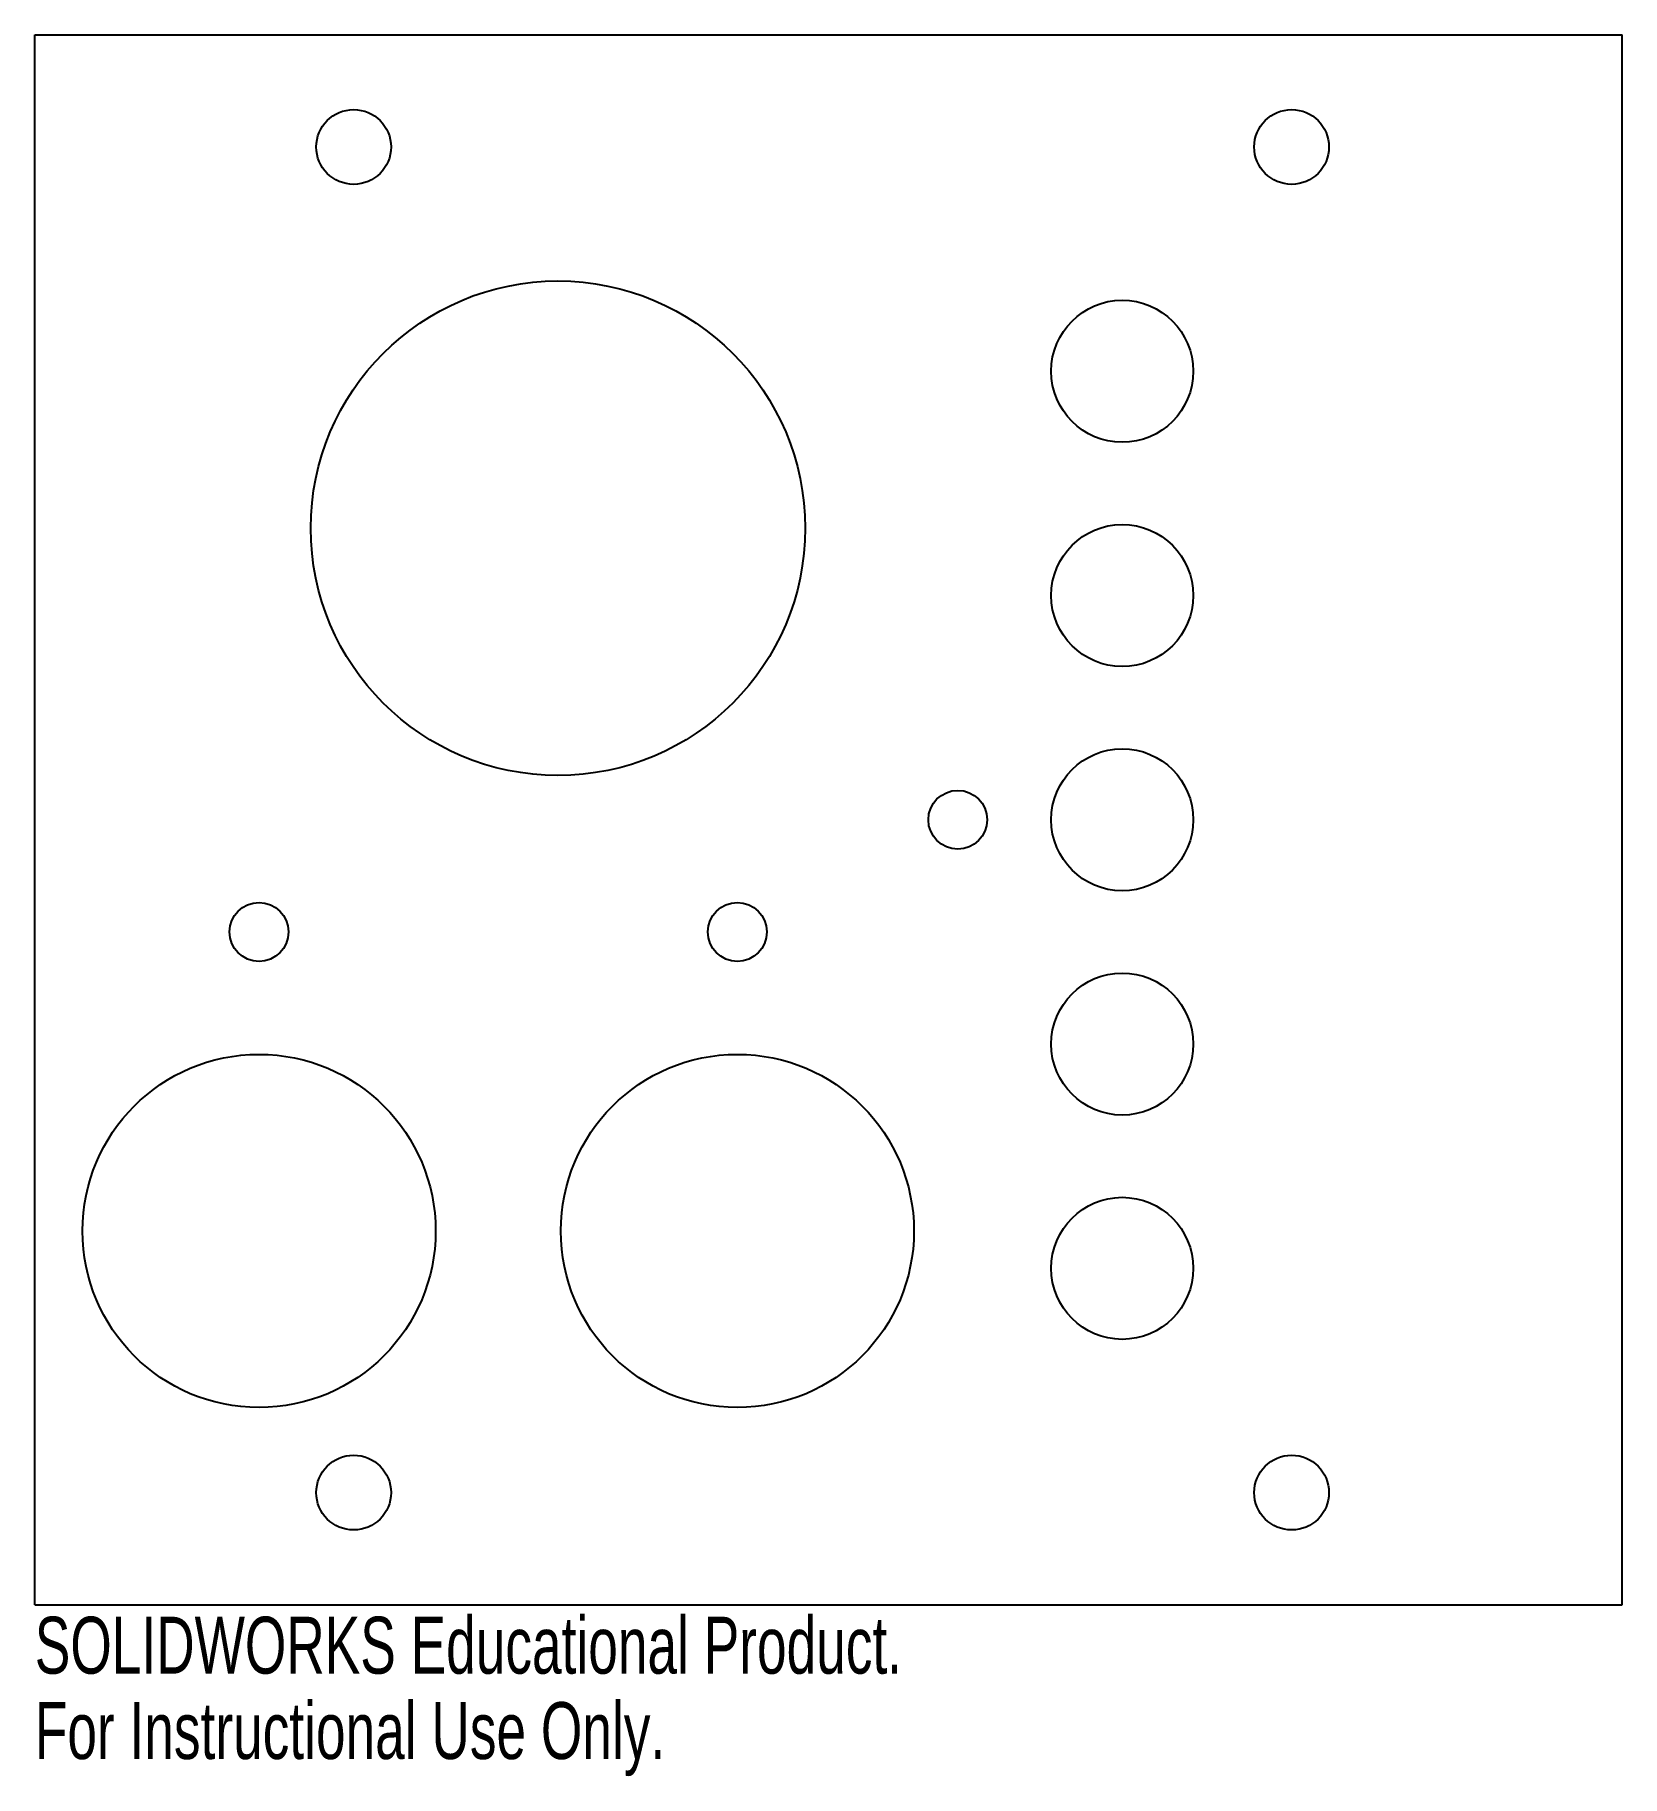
# Model space of a CAD drawing. Header units: inches. Extents: x -0.07 to 5.24, y -5.82 to 0.
import ezdxf

# ---------------------------------------------------------------- set-up
doc = ezdxf.new("R2010")
doc.units = ezdxf.units.IN
doc.header["$MEASUREMENT"] = 0
doc.styles.add('SLDTEXTSTYLE0', font='TXT', dxfattribs={"width": 0.7})

msp = doc.modelspace()

# ---------------------------------------------------------------- linework, layer by layer
at = {"color": 7, "linetype": 'Continuous', "lineweight": 25}
for p, q in [((-0.0665, -5.25), (-0.0665, 0)), ((-0.0665, 0), (5.2433, 0)), ((5.2433, -5.25), (5.2433, 0)), ((-0.0665, -5.25), (5.2433, -5.25))]:
    msp.add_line(p, q, dxfattribs=at)
for centre, radius in [((1, -0.375), 0.125), ((4.1374, -0.375), 0.125), ((1.6835, -1.65), 0.8268), ((3.5709, -1.125), 0.2375), ((3.5709, -1.875), 0.2375), ((3.5709, -2.625), 0.2375), ((3.0209, -2.625), 0.0984), ((0.6835, -3), 0.0984), ((2.2835, -3), 0.0984), ((3.5709, -3.375), 0.2375), ((0.6835, -4), 0.5906), ((2.2835, -4), 0.5906), ((3.5709, -4.125), 0.2375), ((1, -4.875), 0.125), ((4.1374, -4.875), 0.125)]:
    msp.add_circle(centre, radius, dxfattribs=at)

# ---------------------------------------------------------------- texts
at = {"color": 7, "linetype": 'Continuous', "char_height": 0.1903, "attachment_point": 1, "style": 'SLDTEXTSTYLE0'}
for s, insert in [('SOLIDWORKS Educational Product.', (-0.0665, -5.2901)), ('For Instructional Use Only.', (-0.0665, -5.5756))]:
    msp.add_mtext(s, dxfattribs=dict(at, insert=insert))

doc.saveas('drawing.dxf')
